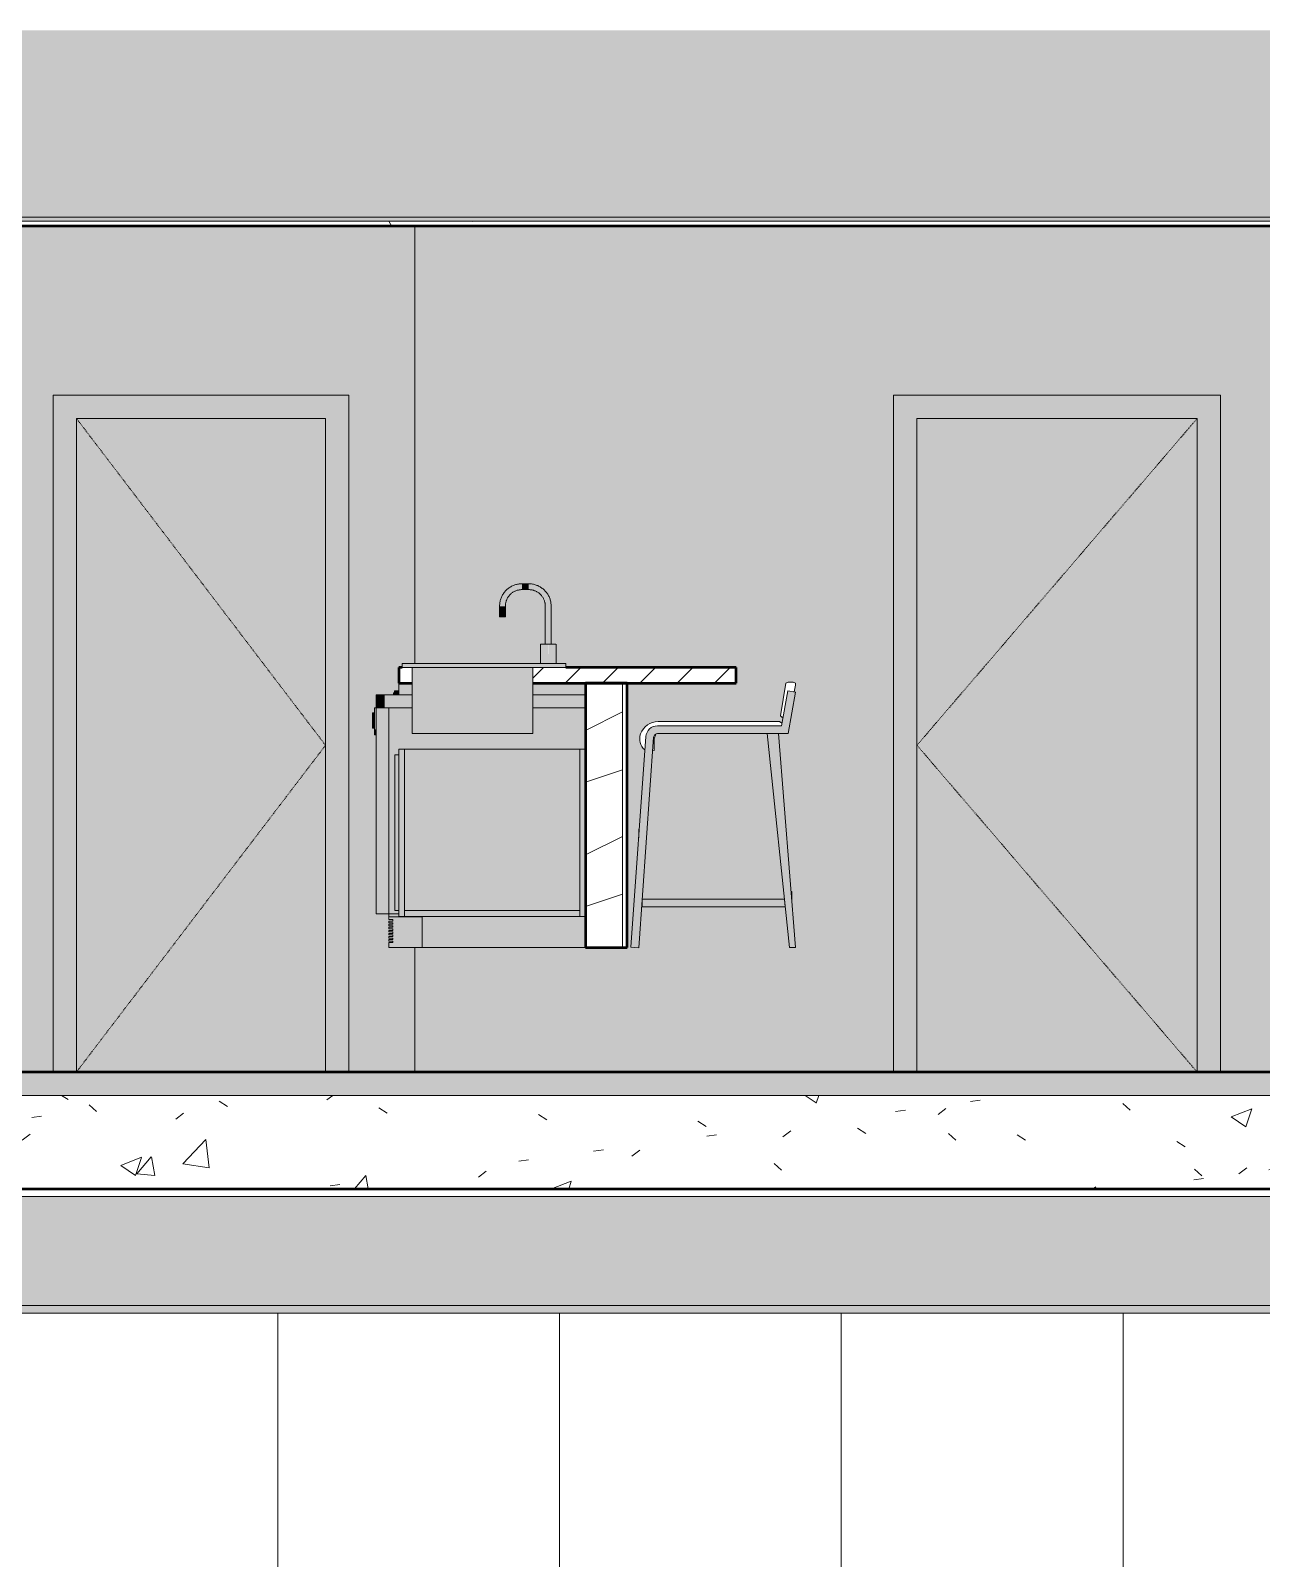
# Model space of a CAD drawing. Header units: inches. Extents: x 1701 to 6939, y -276 to 585.
# Drawn here: x 3534.3 to 3692.4, y -62.5 to 133.8 of the extents above; entities that cross this region are included whole.
import ezdxf

# ---------------------------------------------------------------- set-up
doc = ezdxf.new("R2010")
doc.units = ezdxf.units.IN
doc.header["$MEASUREMENT"] = 0
doc.linetypes.add('Dash 1_16_', pattern=[0.125, 0.0625, -0.0625])
doc.linetypes.add('Grid Line 1_2_', pattern=[0.875, 0.5, -0.125, 0.125, -0.125])
for name, color, linetype, lineweight in [('0-1', 7, 'Continuous', 5), ('0-2', 7, 'Continuous', 9), ('A-DOOR-1', 55, 'Continuous', 9), ('A-DOOR-2', 7, 'Dash 1_16_', 9), ('A-DOOR-FRAM-1', 55, 'Continuous', 9), ('A-DOOR-FRAM-2', 7, 'Continuous', 9), ('A-FLOR-1', 192, 'Continuous', 5), ('A-FLOR-2', 192, 'Continuous', 50), ('A-FLOR-3', 192, 'Continuous', 9), ('A-FLOR-LEVL-1', 51, 'Grid Line 1_2_', 9), ('A-FLOR-MCUT', 51, 'Continuous', 13), ('A-FLOR-PATT-1', 8, 'Continuous', 9), ('A-WALL-1', 10, 'Continuous', 5), ('A-WALL-2', 50, 'Continuous', 13), ('A-WALL-3', 7, 'Continuous', 9), ('A-WALL-4', 250, 'Continuous', 50), ('A-WALL-PATT-2', 253, 'Continuous', 9), ('A-WALL-PATT-3', 252, 'Continuous', 9), ('I-FURN-1', 9, 'Continuous', 9), ('I-FURN-2', 7, 'Continuous', 9), ('P-SANR-FIXT-1', 55, 'Continuous', 9), ('P-SANR-FIXT-2', 7, 'Continuous', 9), ('Q-CASE', 31, 'Continuous', 9), ('Q-CASE-1', 250, 'Continuous', 50), ('Q-CASE-2', 9, 'Continuous', 9), ('Q-CASE-4', 7, 'Continuous', 9), ('Q-SPCQ-1', 55, 'Continuous', 9), ('Q-SPCQ-2', 7, 'Continuous', 9)]:
    doc.layers.add(name, color=color, linetype=linetype, lineweight=lineweight)

# ---------------------------------------------------------------- blocks, each defined once
blk = doc.blocks.new('Single-Flush - 32_ x 84_-1372863-SECTION _ CENTER LOOKING WEST')
at = {"layer": 'A-DOOR-1'}
blk.add_hatch(color=256, dxfattribs=at).paths.add_polyline_path([(3569.23, 0), (3572.15, 0), (3572.15, 84), (3540.15, 84), (3540.15, 0)], flags=0)
at = {"layer": 'A-DOOR-FRAM-1'}
blk.add_hatch(color=256, dxfattribs=at).paths.add_polyline_path([(3537.15, 0), (3540.15, 0), (3540.15, 84), (3572.15, 84), (3572.15, 0), (3575.15, 0), (3575.15, 87), (3537.15, 87), (3537.15, 22.7)], flags=0)
at = {"layer": 'A-DOOR-2'}
for p in [(3540.15, 84), (3540.15, 0)]:
    blk.add_line(p, (3572.15, 42), dxfattribs=at)
at = {"layer": 'A-DOOR-FRAM-2'}
for p, q in [((3537.15, 87), (3537.15, 0)), ((3575.15, 87), (3537.15, 87)), ((3575.15, 0), (3575.15, 87)), ((3540.15, 0), (3540.15, 84)), ((3540.15, 84), (3572.15, 84)), ((3572.15, 84), (3572.15, 0))]:
    blk.add_line(p, q, dxfattribs=at)
blk = doc.blocks.new('Single-Flush - 36_ x 84_-V5-SECTION _ CENTER LOOKING WEST')
at = {"layer": 'A-DOOR-1'}
blk.add_hatch(color=256, dxfattribs=at).paths.add_polyline_path([(3673.8, 268), (3709.8, 268), (3709.8, 352), (3673.8, 352), (3673.8, 316)], flags=0)
at = {"layer": 'A-DOOR-FRAM-1'}
blk.add_hatch(color=256, dxfattribs=at).paths.add_polyline_path([(3670.8, 268), (3673.8, 268), (3673.8, 352), (3709.8, 352), (3709.8, 268), (3712.8, 268), (3712.8, 355), (3670.8, 355), (3670.8, 343.59)], flags=0)
at = {"layer": 'A-DOOR-2'}
for p in [(3709.8, 352), (3709.8, 268)]:
    blk.add_line(p, (3673.8, 310), dxfattribs=at)
at = {"layer": 'A-DOOR-FRAM-2'}
for p, q in [((3670.8, 355), (3670.8, 268)), ((3712.8, 355), (3670.8, 355)), ((3712.8, 268), (3712.8, 355)), ((3673.8, 268), (3673.8, 352)), ((3673.8, 352), (3709.8, 352)), ((3709.8, 352), (3709.8, 268))]:
    blk.add_line(p, q, dxfattribs=at)
blk = doc.blocks.new('OD_CW_Countertop - OD_CW_Countertop-V8-SECTION _ CENTER LOOKING WEST')
at = {"layer": 'Q-CASE'}
h = blk.add_hatch(dxfattribs=at)
h.set_pattern_fill('FP_3', color=256, style=0, pattern_type=2)
h.set_pattern_definition([(0, (3261.815, 68.768), (0, 4.798), []), (315, (3261.815, 68.768), (4.798427, 0), [6.786, -6.786]), (45, (3261.815, 68.768), (4.798427, 0), [6.786, -6.786])])
h.paths.add_polyline_path([(3624.92, 50), (3624.92, 52), (3598.76, 52), (3598.76, 50), (3610.3, 50)], flags=0)
h.paths.add_polyline_path([(3581.8, 50), (3583.26, 50), (3583.26, 52), (3581.55, 52), (3581.55, 50)], flags=0)
at = {"layer": 'Q-CASE-1'}
for p, q in [((3581.55, 52), (3581.55, 50)), ((3582.01, 52), (3581.55, 52)), ((3624.92, 52), (3603.01, 52)), ((3624.92, 50), (3624.92, 52)), ((3581.55, 50), (3583.26, 50)), ((3598.76, 50), (3624.92, 50))]:
    blk.add_line(p, q, dxfattribs=at)
blk = doc.blocks.new('Sink Kitchen-Single - 30_ x 21_-366345-SECTION _ CENTER LOOKING WEST')
at = {"layer": 'P-SANR-FIXT-1'}
for points in [[(3594.91, 59.87), (3595.26, 59.87), (3595.46, 60.75), (3595.96, 61.43), (3596.68, 61.86), (3597.38, 62.04), (3597.38, 62.75), (3596.28, 62.53), (3595.35, 61.91), (3594.73, 60.98), (3594.55, 59.87), (3594.83, 59.87)], [(3598.26, 62), (3598.26, 62.75), (3597.38, 62.71), (3597.38, 62), (3598.02, 62)], [(3600.67, 59.87), (3601.13, 59.87), (3600.91, 60.98), (3600.29, 61.91), (3599.36, 62.53), (3598.26, 62.71), (3598.26, 62), (3599.14, 61.8), (3599.82, 61.29), (3600.24, 60.58), (3600.42, 59.87), (3600.62, 59.87)], [(3594.51, 58.5), (3595.26, 58.5), (3595.22, 59.87), (3594.51, 59.87), (3594.51, 59.62)], [(3600.78, 55), (3601.13, 55), (3601.1, 59.87), (3600.38, 59.87), (3600.42, 55), (3600.76, 55)], [(3599.78, 52.5), (3600.76, 52.5), (3600.74, 55), (3599.78, 55)], [(3600.99, 52.5), (3601.73, 52.5), (3601.73, 55), (3600.76, 55), (3600.77, 52.5), (3600.97, 52.5)], [(3582.01, 52), (3603.01, 52), (3603.01, 52.5), (3582.01, 52.5)], [(3585.51, 43.5), (3585.51, 52), (3583.26, 52), (3583.26, 43.5), (3585.04, 43.5)], [(3585.51, 43.5), (3596.51, 43.5), (3596.51, 52), (3585.51, 52), (3585.51, 45.62)], [(3597.78, 43.5), (3598.76, 43.5), (3598.76, 52), (3596.51, 52), (3596.51, 43.5), (3597.77, 43.5)]]:
    blk.add_hatch(color=256, dxfattribs=at).paths.add_polyline_path(points, flags=0)
at = {"layer": 'P-SANR-FIXT-2'}
for p, q in [((3598.26, 62.75), (3597.38, 62.75)), ((3597.38, 62), (3598.26, 62)), ((3594.51, 59.87), (3594.51, 58.5)), ((3595.26, 58.5), (3595.26, 59.87)), ((3600.38, 59.87), (3600.38, 55)), ((3601.13, 55), (3601.13, 59.87)), ((3595.26, 58.5), (3594.51, 58.5)), ((3599.76, 55), (3599.76, 52.5)), ((3599.76, 55), (3599.76, 52.5)), ((3599.78, 55), (3599.78, 55)), ((3599.78, 55), (3600.76, 55)), ((3600.76, 55), (3601.73, 55)), ((3601.73, 55), (3601.73, 55)), ((3601.76, 52.5), (3601.76, 55)), ((3601.76, 52.5), (3601.76, 55)), ((3582.01, 52.5), (3603.01, 52.5)), ((3582.01, 52), (3582.01, 52.5)), ((3603.01, 52), (3582.01, 52)), ((3583.26, 52), (3583.26, 43.5)), ((3598.76, 43.5), (3598.76, 52)), ((3603.01, 52.5), (3603.01, 52)), ((3583.26, 43.5), (3585.51, 43.5)), ((3585.51, 43.5), (3596.51, 43.5)), ((3596.51, 43.5), (3598.76, 43.5))]:
    blk.add_line(p, q, dxfattribs=at)
at = {"layer": 'P-SANR-FIXT-2', "flags": 128}
for points in [[(3597.38, 62.75), (3597.27, 62.75), (3597.15, 62.74), (3597.04, 62.73), (3596.92, 62.71), (3596.81, 62.69), (3596.7, 62.67), (3596.59, 62.64), (3596.48, 62.6), (3596.37, 62.57), (3596.26, 62.52), (3596.16, 62.48), (3596.06, 62.43), (3595.95, 62.37), (3595.86, 62.31), (3595.76, 62.25), (3595.67, 62.18), (3595.58, 62.11), (3595.49, 62.04), (3595.4, 61.96), (3595.32, 61.88), (3595.24, 61.79), (3595.17, 61.71), (3595.1, 61.62), (3595.03, 61.52), (3594.96, 61.43), (3594.9, 61.33), (3594.85, 61.23), (3594.8, 61.13), (3594.75, 61.02), (3594.7, 60.92), (3594.66, 60.81), (3594.63, 60.7), (3594.6, 60.59), (3594.57, 60.48), (3594.55, 60.36), (3594.53, 60.25), (3594.52, 60.14), (3594.51, 60.02), (3594.51, 59.91), (3594.51, 59.87)], [(3595.26, 59.87), (3595.26, 59.96), (3595.26, 60.04), (3595.27, 60.13), (3595.29, 60.21), (3595.3, 60.3), (3595.32, 60.38), (3595.34, 60.46), (3595.37, 60.54), (3595.39, 60.62), (3595.43, 60.7), (3595.46, 60.78), (3595.5, 60.86), (3595.54, 60.93), (3595.58, 61), (3595.63, 61.07), (3595.68, 61.14), (3595.73, 61.21), (3595.79, 61.28), (3595.84, 61.34), (3595.9, 61.4), (3595.96, 61.46), (3596.03, 61.51), (3596.1, 61.57), (3596.16, 61.62), (3596.23, 61.66), (3596.31, 61.71), (3596.38, 61.75), (3596.46, 61.79), (3596.53, 61.82), (3596.61, 61.86), (3596.69, 61.88), (3596.77, 61.91), (3596.86, 61.93), (3596.94, 61.95), (3597.02, 61.97), (3597.11, 61.98), (3597.19, 61.99), (3597.28, 62), (3597.36, 62), (3597.38, 62)], [(3601.13, 59.87), (3601.13, 59.99), (3601.12, 60.1), (3601.11, 60.22), (3601.1, 60.33), (3601.08, 60.45), (3601.05, 60.56), (3601.02, 60.67), (3600.99, 60.78), (3600.95, 60.89), (3600.91, 60.99), (3600.86, 61.1), (3600.81, 61.2), (3600.75, 61.3), (3600.69, 61.4), (3600.63, 61.5), (3600.56, 61.59), (3600.49, 61.68), (3600.42, 61.77), (3600.34, 61.86), (3600.26, 61.94), (3600.18, 62.02), (3600.09, 62.09), (3600, 62.16), (3599.91, 62.23), (3599.81, 62.29), (3599.71, 62.35), (3599.61, 62.41), (3599.51, 62.46), (3599.41, 62.51), (3599.3, 62.55), (3599.19, 62.59), (3599.08, 62.63), (3598.97, 62.66), (3598.86, 62.69), (3598.75, 62.71), (3598.63, 62.73), (3598.52, 62.74), (3598.4, 62.75), (3598.29, 62.75), (3598.26, 62.75)], [(3598.26, 62), (3598.34, 62), (3598.43, 61.99), (3598.51, 61.98), (3598.6, 61.97), (3598.68, 61.96), (3598.76, 61.94), (3598.85, 61.92), (3598.93, 61.89), (3599.01, 61.86), (3599.09, 61.83), (3599.16, 61.8), (3599.24, 61.76), (3599.31, 61.72), (3599.39, 61.68), (3599.46, 61.63), (3599.53, 61.58), (3599.59, 61.53), (3599.66, 61.47), (3599.72, 61.42), (3599.78, 61.36), (3599.84, 61.29), (3599.9, 61.23), (3599.95, 61.16), (3600, 61.09), (3600.05, 61.02), (3600.09, 60.95), (3600.13, 60.88), (3600.17, 60.8), (3600.21, 60.72), (3600.24, 60.65), (3600.27, 60.57), (3600.29, 60.48), (3600.32, 60.4), (3600.34, 60.32), (3600.35, 60.24), (3600.36, 60.15), (3600.37, 60.07), (3600.38, 59.98), (3600.38, 59.9), (3600.38, 59.87)]]:
    blk.add_lwpolyline(points, dxfattribs=at)
blk = doc.blocks.new('Dishwasher_15404 - 34_ counter-V9-SECTION _ CENTER LOOKING WEST')
at = {"layer": 'Q-SPCQ-1'}
for points in [[(3578.82, 46.79), (3579.75, 46.79), (3579.75, 48.5), (3578.67, 48.5), (3578.71, 46.79), (3578.77, 46.79)], [(3578.42, 45.35), (3578.42, 45.94), (3578.17, 45.94), (3578.17, 45.35)], [(3578.42, 44.06), (3578.67, 44.06), (3578.67, 46.79), (3578.42, 46.79), (3578.42, 45.62)], [(3578.68, 20.33), (3578.87, 20.33), (3578.87, 46.79), (3578.67, 46.79), (3578.67, 20.33)], [(3578.87, 20.33), (3580.3, 20.33), (3580.3, 46.79), (3578.87, 46.79), (3578.87, 22.7)], [(3580.31, 20.33), (3580.5, 20.33), (3580.5, 46.79), (3580.3, 46.79), (3580.3, 20.33)], [(3580.85, 20.33), (3581.55, 20.33), (3581.55, 20.75), (3581.05, 20.75), (3581.05, 40.75), (3581.55, 40.75), (3581.55, 41.5), (3605.55, 41.5), (3605.55, 46.79), (3598.76, 46.79), (3598.76, 43.5), (3583.26, 43.5), (3583.26, 46.79), (3580.5, 46.79), (3580.5, 20.33)], [(3578.42, 43.35), (3578.67, 43.39), (3578.67, 44.06), (3578.42, 44.06), (3578.42, 43.38)], [(3581.8, 19.94), (3584.55, 19.94), (3584.51, 20), (3581.55, 20), (3581.55, 20.33), (3580.3, 20.33), (3580.3, 19.94), (3581.55, 19.94)], [(3581.87, 16), (3584.55, 16), (3584.52, 19.94), (3581.87, 19.94), (3581.87, 16.97)]]:
    blk.add_hatch(color=256, dxfattribs=at).paths.add_polyline_path(points, flags=0)
h = blk.add_hatch(color=256, dxfattribs=at)
h.paths.add_polyline_path([(3579.75, 46.79), (3583.26, 46.79), (3583.26, 48.5), (3579.75, 48.5)], flags=0)
h.paths.add_polyline_path([(3603.3, 46.79), (3605.55, 46.79), (3605.55, 48.5), (3598.76, 48.5), (3598.76, 46.79), (3602.75, 46.79)], flags=0)
h = blk.add_hatch(color=256, dxfattribs=at)
h.paths.add_polyline_path([(3578.42, 44.21), (3578.42, 45.35), (3578.17, 45.35), (3578.17, 44.21)], flags=0)
h.paths.add_polyline_path([(3578.35, 45.94), (3578.42, 45.94), (3578.42, 46.18), (3578.17, 46.15), (3578.17, 45.94)], flags=0)
h = blk.add_hatch(color=256, dxfattribs=at)
h.paths.add_polyline_path([(3581.47, 16), (3581.87, 16), (3581.87, 19.94), (3580.43, 19.91), (3580.43, 19.59), (3580.8, 19.59), (3580.8, 19.39), (3580.33, 19.39), (3580.33, 19.2), (3580.8, 19.2), (3580.8, 19), (3580.33, 19), (3580.33, 18.8), (3580.8, 18.8), (3580.8, 18.61), (3580.33, 18.61), (3580.33, 18.41), (3580.8, 18.41), (3580.78, 18.21), (3580.33, 18.21), (3580.33, 18.02), (3580.8, 18.02), (3580.77, 17.82), (3580.33, 17.82), (3580.33, 17.62), (3580.8, 17.62), (3580.8, 17.43), (3580.33, 17.43), (3580.33, 17.23), (3580.8, 17.23), (3580.8, 17.03), (3580.33, 17.03), (3580.33, 16.84), (3580.8, 16.84), (3580.8, 16.64), (3580.3, 16.64), (3580.34, 16), (3581.44, 16)], flags=0)
h.paths.add_polyline_path([(3580.33, 19.59), (3580.4, 19.59), (3580.35, 19.94)], flags=0)
at = {"layer": 'Q-SPCQ-2'}
for p, q in [((3578.67, 48.5), (3578.67, 46.79)), ((3578.67, 48.5), (3579.75, 48.5)), ((3579.75, 48.5), (3583.26, 48.5)), ((3598.76, 48.5), (3605.55, 48.5)), ((3578.42, 46.18), (3578.17, 46.18)), ((3578.17, 45.94), (3578.17, 46.18)), ((3578.17, 45.35), (3578.17, 45.94)), ((3578.17, 45.94), (3578.42, 45.94)), ((3578.17, 44.21), (3578.17, 45.35)), ((3578.42, 45.35), (3578.17, 45.35)), ((3578.42, 44.06), (3578.42, 46.79)), ((3578.67, 46.79), (3578.42, 46.79)), ((3578.67, 46.79), (3578.67, 20.33)), ((3578.67, 46.79), (3578.87, 46.79)), ((3578.87, 46.79), (3580.3, 46.79)), ((3583.26, 46.79), (3579.75, 46.79)), ((3580.3, 46.79), (3580.3, 20.33)), ((3580.3, 46.79), (3580.3, 20.33)), ((3580.5, 46.79), (3583.26, 46.79)), ((3598.76, 46.79), (3605.55, 46.79)), ((3605.55, 46.79), (3598.76, 46.79)), ((3578.17, 44.21), (3578.42, 44.21)), ((3578.42, 43.35), (3578.42, 44.06)), ((3578.42, 43.35), (3578.68, 43.35)), ((3578.87, 20.33), (3578.67, 20.33)), ((3580.3, 20.33), (3578.87, 20.33)), ((3580.3, 20.33), (3581.55, 20.33)), ((3580.3, 19.94), (3580.3, 20.33)), ((3584.55, 19.94), (3580.3, 19.94)), ((3580.3, 19.94), (3580.3, 19.59)), ((3581.55, 20.33), (3580.5, 20.33)), ((3581.87, 19.94), (3584.55, 19.94)), ((3580.33, 19.59), (3580.3, 19.59)), ((3580.3, 19.59), (3580.8, 19.59)), ((3580.3, 19.39), (3580.3, 19.2)), ((3580.3, 19.39), (3580.33, 19.39)), ((3580.8, 19.39), (3580.3, 19.39)), ((3580.33, 19.2), (3580.3, 19.2)), ((3580.3, 19.2), (3580.8, 19.2)), ((3580.3, 19), (3580.3, 18.8)), ((3580.3, 19), (3580.33, 19)), ((3580.8, 19), (3580.3, 19)), ((3580.33, 18.8), (3580.3, 18.8)), ((3580.3, 18.8), (3580.8, 18.8)), ((3580.3, 18.61), (3580.3, 18.41)), ((3580.3, 18.61), (3580.33, 18.61)), ((3580.8, 18.61), (3580.3, 18.61)), ((3580.33, 18.41), (3580.3, 18.41)), ((3580.3, 18.41), (3580.8, 18.41)), ((3580.3, 18.21), (3580.3, 18.02)), ((3580.3, 18.21), (3580.33, 18.21)), ((3580.8, 18.21), (3580.3, 18.21)), ((3580.33, 18.02), (3580.3, 18.02)), ((3580.3, 18.02), (3580.8, 18.02)), ((3580.3, 17.82), (3580.3, 17.62)), ((3580.3, 17.82), (3580.33, 17.82)), ((3580.8, 17.82), (3580.3, 17.82)), ((3580.8, 19.59), (3580.8, 19.39)), ((3580.8, 19.2), (3580.8, 19)), ((3580.8, 18.8), (3580.8, 18.61)), ((3580.8, 18.41), (3580.8, 18.21)), ((3580.8, 18.02), (3580.8, 17.82)), ((3580.33, 17.62), (3580.3, 17.62)), ((3580.3, 17.62), (3580.8, 17.62)), ((3580.3, 17.43), (3580.3, 17.23)), ((3580.3, 17.43), (3580.33, 17.43)), ((3580.8, 17.43), (3580.3, 17.43)), ((3580.33, 17.23), (3580.3, 17.23)), ((3580.3, 17.23), (3580.8, 17.23)), ((3580.3, 17.03), (3580.3, 16.84)), ((3580.3, 17.03), (3580.33, 17.03)), ((3580.8, 17.03), (3580.3, 17.03)), ((3580.33, 16.84), (3580.3, 16.84)), ((3580.3, 16.84), (3580.8, 16.84)), ((3580.3, 16.64), (3580.3, 16)), ((3580.8, 16.64), (3580.3, 16.64)), ((3581.87, 16), (3580.3, 16)), ((3580.8, 17.62), (3580.8, 17.43)), ((3580.8, 17.23), (3580.8, 17.03)), ((3580.8, 16.84), (3580.8, 16.64)), ((3584.55, 16), (3581.87, 16))]:
    blk.add_line(p, q, dxfattribs=at)
blk = doc.blocks.new('Bar_Stool_6722_1_ - Bar_Stool_6722_1_-1229311-SECTION _ CENTER LOOKING WEST')
at = {"layer": 'I-FURN-1'}
for points in [[(3612.38, 135.96), (3614.33, 163.11), (3614.45, 163.37), (3614.8, 163.5), (3631.57, 163.5), (3632.51, 168.84), (3631.53, 169.01), (3630.73, 164.5), (3614.69, 164.47), (3614.08, 164.32), (3613.53, 163.81), (3613.3, 163.11), (3611.38, 136.04), (3611.88, 136)], [(3632.51, 136), (3630.34, 163.5), (3628.87, 163.5), (3631.76, 136)], [(3612.38, 150.11), (3612.46, 151.22), (3612.38, 151.22)], [(3631.21, 141.22), (3631.11, 142.22), (3612.82, 142.22), (3612.82, 141.22), (3628.87, 141.22)], [(3632.05, 142.22), (3632.05, 143.22), (3631.94, 143.22), (3632.02, 142.22)]]:
    blk.add_hatch(color=256, dxfattribs=at).paths.add_polyline_path(points, flags=0)
at = {"layer": 'I-FURN-2'}
for p, q in [((3631.27, 169.98), (3630.61, 165.79)), ((3630.73, 164.5), (3631.53, 169.01)), ((3631.53, 169.01), (3632.51, 168.84)), ((3632.36, 168.86), (3632.51, 169.73)), ((3632.51, 169.73), (3632.51, 169.98)), ((3631.57, 163.5), (3632.51, 168.84)), ((3630.48, 165.04), (3614.88, 165.04)), ((3630.78, 164.86), (3630.48, 165.04)), ((3630.61, 165.79), (3630.78, 165.62)), ((3630.78, 165.62), (3630.93, 165.59)), ((3613.3, 163.11), (3611.38, 136.04)), ((3612.38, 135.96), (3614.3, 163.04)), ((3614.38, 162.82), (3614.58, 163.41)), ((3630.73, 164.5), (3614.8, 164.5)), ((3614.8, 163.5), (3631.57, 163.5)), ((3630.34, 163.5), (3628.87, 163.5)), ((3628.87, 163.5), (3631.76, 136)), ((3632.51, 136), (3630.34, 163.5)), ((3630.77, 164.71), (3630.78, 164.86)), ((3614.17, 161.29), (3614.38, 161.32)), ((3614.38, 161.32), (3614.38, 162.82)), ((3612.38, 150.11), (3612.38, 151.22)), ((3612.38, 151.22), (3612.46, 151.22)), ((3612.82, 142.22), (3612.82, 141.22)), ((3631.11, 142.22), (3612.82, 142.22)), ((3631.21, 141.22), (3631.11, 142.22)), ((3631.94, 143.22), (3632.05, 143.22)), ((3632.05, 143.22), (3632.05, 142.22)), ((3612.82, 141.22), (3631.21, 141.22)), ((3611.38, 136.04), (3612.38, 135.96)), ((3631.76, 136), (3632.51, 136))]:
    blk.add_line(p, q, dxfattribs=at)
for centre, radius, start, end in [((3631.89, 168.61), 1.51, 65.6531, 114.3469), ((3614.88, 162.64), 2.4, 90, 160), ((3614.38, 162.82), 1.87, 160, 229.6759), ((3614.8, 163), 1.5, 90, 175.9457), ((3614.8, 163), 0.5, 90, 175.9457)]:
    blk.add_arc(centre, radius, start, end, dxfattribs=at)
blk = doc.blocks.new('Vanity Cabinet-Double Door - 33_-V11-SECTION _ CENTER LOOKING WEST')
at = {"layer": 'Q-CASE-2'}
h = blk.add_hatch(color=256, dxfattribs=at)
h.paths.add_polyline_path([(3581.55, 20), (3582.3, 20), (3582.3, 41.5), (3581.55, 41.5), (3581.55, 20.33)], flags=0)
h.paths.add_polyline_path([(3604.8, 20), (3605.55, 20), (3605.55, 41.5), (3604.8, 41.5), (3604.8, 20.33)], flags=0)
for points in [[(3582.3, 20.75), (3604.8, 20.75), (3604.8, 41.5), (3582.3, 41.5), (3582.3, 22.7)], [(3581.05, 20.75), (3581.55, 20.75), (3581.55, 40.75), (3581.05, 40.75), (3581.05, 22.7)], [(3582.3, 20), (3604.8, 20), (3604.8, 20.75), (3582.3, 20.75), (3582.3, 20.33)], [(3584.55, 16), (3605.55, 16), (3605.55, 20), (3584.55, 20), (3584.55, 16.97)]]:
    blk.add_hatch(color=256, dxfattribs=at).paths.add_polyline_path(points, flags=0)
at = {"layer": 'Q-CASE-4'}
for p, q in [((3582.3, 41.5), (3581.55, 41.5)), ((3581.55, 41.5), (3581.55, 20)), ((3582.3, 20), (3582.3, 41.5)), ((3604.8, 41.5), (3582.3, 41.5)), ((3604.8, 41.5), (3604.8, 20)), ((3605.55, 41.5), (3604.8, 41.5)), ((3605.55, 20), (3605.55, 41.5)), ((3581.05, 40.75), (3581.05, 20.75)), ((3581.55, 40.75), (3581.05, 40.75)), ((3581.55, 20.75), (3581.55, 40.75)), ((3581.05, 20.75), (3581.55, 20.75)), ((3581.55, 20), (3582.3, 20)), ((3604.8, 20.75), (3582.3, 20.75)), ((3582.3, 20.75), (3582.3, 20)), ((3582.3, 20), (3604.8, 20)), ((3605.55, 20), (3584.55, 20)), ((3584.55, 20), (3584.55, 16)), ((3604.8, 20), (3604.8, 20.75)), ((3604.8, 20), (3605.55, 20)), ((3605.55, 16), (3605.55, 20)), ((3584.55, 16), (3605.55, 16))]:
    blk.add_line(p, q, dxfattribs=at)
blk = doc.blocks.new('Drawer_Base_Cabinet_3_drawer_12205 - 12_-2354592-SECTION _ CENTER LOOKING WEST')
at = {"layer": 'Q-CASE'}
h = blk.add_hatch(color=256, dxfattribs=at)
h.paths.add_polyline_path([(3583.26, 48.5), (3583.26, 50), (3581.55, 50), (3581.55, 48.5), (3581.8, 48.5)], flags=0)
h.paths.add_polyline_path([(3602.75, 48.5), (3605.55, 48.5), (3605.55, 50), (3598.76, 50), (3598.76, 48.5)], flags=0)
for points in [[(3580.96, 48.5), (3580.96, 48.78), (3580.88, 48.62), (3580.91, 48.5)], [(3580.99, 48.5), (3581.01, 48.5), (3580.99, 48.89), (3580.96, 48.71), (3580.96, 48.5)], [(3581.55, 48.5), (3581.55, 49), (3581.01, 49), (3581.01, 48.5)]]:
    blk.add_hatch(color=256, dxfattribs=at).paths.add_polyline_path(points, flags=0)
for p, q in [((3581.55, 48.5), (3581.55, 50)), ((3580.88, 48.55), (3580.88, 48.5)), ((3580.96, 48.5), (3580.96, 48.78)), ((3581.01, 49), (3581.55, 49)), ((3581.01, 49), (3581.01, 48.5))]:
    blk.add_line(p, q, dxfattribs=at)
for points in [[(3580.88, 48.53), (3580.88, 48.56), (3580.88, 48.62), (3580.91, 48.71), (3580.94, 48.76), (3580.96, 48.78)], [(3580.88, 48.62), (3580.88, 48.6), (3580.88, 48.57), (3580.88, 48.55)], [(3580.96, 48.78), (3580.97, 48.82), (3581, 48.89), (3581.01, 48.96), (3581.01, 49)]]:
    blk.add_open_spline(points, degree=3, dxfattribs=at)
blk = doc.blocks.new('CTR - 1st Phase - Unit Layouts_rvt-1-SECTION _ CENTER LOOKING WEST')
at = {"layer": 'A-WALL-1'}
h = blk.add_hatch(color=256, dxfattribs=at)
h.paths.add_polyline_path([(3588.37, 0), (3588.37, 16), (3583.62, 16), (3583.62, 0), (3585.99, 0)], flags=0)
h.paths.add_polyline_path([(3583.62, 52.5), (3588.37, 52.5), (3588.37, 108.75), (3583.62, 108.75), (3583.62, 57.08)], flags=0)
h = blk.add_hatch(color=256, dxfattribs=at)
h.paths.add_polyline_path([(3641.12, 0), (3641.12, 108.75), (3588.37, 108.75), (3588.37, 52.5), (3599.78, 52.5), (3599.78, 55), (3600.38, 55), (3600.37, 59.95), (3600.16, 60.78), (3599.76, 61.38), (3598.97, 61.86), (3598.26, 62), (3597.31, 61.99), (3596.48, 61.78), (3595.88, 61.38), (3595.4, 60.58), (3595.26, 59.87), (3595.22, 58.5), (3594.51, 58.5), (3594.55, 60.06), (3594.73, 60.98), (3595.35, 61.91), (3596.31, 62.54), (3597.38, 62.75), (3598.44, 62.71), (3599.36, 62.53), (3600.29, 61.91), (3600.91, 60.98), (3601.13, 59.87), (3601.13, 55), (3601.73, 55), (3601.73, 52.5), (3603.01, 52.5), (3603.01, 52), (3624.92, 52), (3624.92, 50), (3610.92, 50), (3610.92, 16), (3588.37, 16), (3588.37, 0), (3636.27, 0)], flags=0)
h.paths.add_polyline_path([(3612.82, 22.22), (3631.11, 22.22), (3628.87, 43.5), (3614.69, 43.46), (3614.56, 43.37), (3614.38, 42.82), (3614.38, 41.32), (3614.17, 41.29), (3612.85, 22.7)], flags=0)
h.paths.add_polyline_path([(3612.38, 15.96), (3611.38, 16.04), (3612.38, 30.11), (3612.38, 31.22), (3612.46, 31.22), (3613.18, 41.4), (3613.1, 41.46), (3612.82, 41.79), (3612.63, 42.18), (3612.53, 42.6), (3612.56, 43.16), (3612.63, 43.46), (3612.89, 43.98), (3613.28, 44.42), (3613.75, 44.76), (3614.38, 44.97), (3614.88, 45.04), (3630.48, 45.04), (3630.78, 44.86), (3630.78, 44.78), (3630.93, 45.59), (3630.73, 45.66), (3630.61, 45.79), (3631.27, 49.98), (3631.58, 50.08), (3631.89, 50.12), (3632.21, 50.08), (3632.51, 49.98), (3632.51, 49.73), (3632.36, 48.86), (3632.51, 48.84), (3631.57, 43.5), (3630.34, 43.5), (3631.94, 23.22), (3632.05, 23.22), (3632.05, 21.81), (3632.51, 16), (3631.76, 16), (3631.21, 21.22), (3612.82, 21.22), (3612.82, 22.22), (3612.38, 16)], flags=0)
blk.add_hatch(color=256, dxfattribs=at).paths.add_polyline_path([(3641.12, 0), (3645.12, 0), (3645.12, 87), (3687.12, 87), (3687.12, 0), (3714.13, 0), (3714.13, 37.5), (3798.13, 37.5), (3798.13, 0), (3823.2, 0), (3823.2, 108.75), (3641.12, 108.75), (3641.12, 22.7)], flags=0)
at = {"layer": 'A-WALL-2'}
h = blk.add_hatch(color=256, dxfattribs=at)
h.paths.add_polyline_path([(3529.67, 0), (3537.15, 0), (3537.15, 87), (3575.15, 87), (3575.15, 0), (3583.62, 0), (3583.62, 16), (3580.3, 16), (3580.34, 16.64), (3580.8, 16.64), (3580.76, 16.84), (3580.33, 16.84), (3580.33, 17.03), (3580.8, 17.03), (3580.8, 17.23), (3580.33, 17.23), (3580.33, 17.43), (3580.8, 17.43), (3580.8, 17.62), (3580.33, 17.62), (3580.33, 17.82), (3580.8, 17.82), (3580.77, 18.02), (3580.33, 18.02), (3580.33, 18.21), (3580.8, 18.21), (3580.8, 18.41), (3580.33, 18.41), (3580.33, 18.61), (3580.8, 18.61), (3580.8, 18.8), (3580.33, 18.8), (3580.33, 19), (3580.8, 19), (3580.8, 19.2), (3580.33, 19.2), (3580.37, 19.39), (3580.8, 19.39), (3580.76, 19.59), (3580.33, 19.59), (3580.33, 19.94), (3580.3, 19.94), (3580.3, 20.33), (3578.67, 20.33), (3578.67, 43.35), (3578.42, 43.38), (3578.42, 44.21), (3578.17, 44.25), (3578.17, 46.18), (3578.42, 46.18), (3578.42, 46.79), (3578.67, 46.79), (3578.71, 48.5), (3580.88, 48.53), (3580.91, 48.71), (3580.99, 48.89), (3581.01, 49), (3581.55, 49), (3581.55, 52), (3582.01, 52), (3582.01, 52.5), (3583.62, 52.5), (3583.62, 108.75), (3528.67, 108.75), (3528.67, 87), (3529.67, 87), (3529.67, 7.32)], flags=0)
h.paths.add_polyline_path([(3502.42, 106), (3504.66, 106), (3504.66, 108.75), (3502.42, 108.75), (3502.42, 106.5)], flags=0)
h.paths.add_polyline_path([(3501.92, 106.5), (3501.92, 108.75), (3500.92, 108.75), (3500.92, 106.5)], flags=0)
at = {"layer": 'A-WALL-PATT-2'}
h = blk.add_hatch(dxfattribs=at)
h.set_pattern_fill('FP_5', color=256, style=0, pattern_type=2)
h.set_pattern_definition([(216.87, (3268.212, 84.761), (47.980943, 31.987086), [7.997, -71.971]), (206.565, (3277.808, 79.963), (-15.99371, -15.99413), [17.881, -17.881]), (198.435, (3277.808, 71.967), (-31.98674, -15.99388), [10.115, -40.461])])
h.paths.add_polyline_path([(3610.3, 16), (3610.3, 50), (3605.55, 50), (3605.55, 16)], flags=0)
at = {"layer": 'A-WALL-2'}
blk.add_line((3610.3, 16), (3610.3, 50), dxfattribs=at)
at = {"layer": 'A-WALL-3'}
for p, q in [((3583.62, 52.5), (3583.62, 108.75)), ((3583.62, 0), (3583.62, 16))]:
    blk.add_line(p, q, dxfattribs=at)
at = {"layer": 'A-WALL-4'}
for p, q in [((3605.55, 50), (3605.55, 16)), ((3610.92, 50), (3605.55, 50)), ((3610.92, 16), (3610.92, 50)), ((3605.55, 16), (3610.92, 16))]:
    blk.add_line(p, q, dxfattribs=at)
at = {"layer": '0-2'}
for name, p in [('Single-Flush - 32_ x 84_-1372863-SECTION _ CENTER LOOKING WEST', (0, 0)), ('Single-Flush - 36_ x 84_-V5-SECTION _ CENTER LOOKING WEST', (-25.67, -268)), ('Sink Kitchen-Single - 30_ x 21_-366345-SECTION _ CENTER LOOKING WEST', (0, 0)), ('OD_CW_Countertop - OD_CW_Countertop-V8-SECTION _ CENTER LOOKING WEST', (0, 0)), ('Drawer_Base_Cabinet_3_drawer_12205 - 12_-2354592-SECTION _ CENTER LOOKING WEST', (0, 0)), ('Bar_Stool_6722_1_ - Bar_Stool_6722_1_-1229311-SECTION _ CENTER LOOKING WEST', (0, -120)), ('Dishwasher_15404 - 34_ counter-V9-SECTION _ CENTER LOOKING WEST', (0, 0)), ('Vanity Cabinet-Double Door - 33_-V11-SECTION _ CENTER LOOKING WEST', (0, 0))]:
    blk.add_blockref(name, p, dxfattribs=at)
blk = doc.blocks.new('CTR - 1st Phase - Common Walls_rvt-1-SECTION _ CENTER LOOKING WEST')
at = {"layer": 'A-WALL-PATT-3'}
h = blk.add_hatch(dxfattribs=at)
h.set_pattern_fill('FP_16', color=256, style=0, pattern_type=2)
h.set_pattern_definition([(90, (3819.324, -152), (-36.188, 2e-15), [])])
h.paths.add_polyline_path([(3801.83, -152), (3819.32, -152), (3819.32, -31), (3493.32, -31), (3493.32, -59.21), (3492.54, -60), (3489.32, -60), (3489.32, -151.75), (3515.02, -151.75), (3515.02, -65), (3557.02, -65), (3557.02, -151.75), (3617.52, -151.75), (3617.52, -65), (3659.52, -65), (3659.52, -151.75), (3738.52, -151.75), (3738.52, -65), (3780.52, -65.04), (3780.52, -151.75), (3801.83, -151.75)], flags=0)
h.paths.add_polyline_path([(2861.02, -151.75), (2861.02, -65), (2903.02, -65), (2903.02, -151.75), (2970.02, -151.75), (2970.02, -65), (3012.02, -65), (3012.02, -151.75), (3079.02, -151.75), (3079.02, -65), (3121.02, -65), (3121.02, -151.75), (3146.32, -151.75), (3146.32, -60), (3143.11, -60), (3142.32, -59.21), (3142.32, -32), (3146.32, -32), (3146.32, -31), (2835.32, -31), (2835.32, -32), (2839.32, -32), (2839.32, -59.21), (2838.54, -60), (2835.32, -60), (2835.32, -151.75), (2836.82, -151.75)], flags=0)
h.paths.add_polyline_path([(3471.82, -151.75), (3473.32, -151.75), (3473.32, -60), (3470.11, -60), (3469.32, -59.21), (3469.32, -31), (3162.32, -31), (3162.32, -32), (3166.32, -32), (3166.32, -59.21), (3165.54, -60), (3162.32, -60), (3162.32, -151.75), (3188.02, -151.75), (3188.02, -65), (3230.02, -65), (3230.02, -151.75), (3297.02, -151.75), (3297.02, -65), (3339.02, -65), (3339.02, -151.75), (3406.02, -151.75), (3406.02, -65), (3448.02, -65), (3448.02, -151.75), (3468.68, -151.75)], flags=0)
at = {"layer": 'A-FLOR-LEVL-1'}
for p, q in [((1830.2, 0), (4168.71, 0)), ((1830.2, -30), (4168.71, -30))]:
    blk.add_line(p, q, dxfattribs=at)
blk = doc.blocks.new('CTR - 1st Phase -Stairs _ Elevators_rvt-1-SECTION _ CENTER LOOKING WEST')
at = {"layer": 'A-FLOR-LEVL-1'}
for p, q in [((1830.2, 0), (4168.71, 0)), ((1830.2, -30), (4168.71, -30))]:
    blk.add_line(p, q, dxfattribs=at)

msp = doc.modelspace()

# ---------------------------------------------------------------- hatches: boundary and pattern name
at = {"layer": 'A-FLOR-1'}
msp.add_hatch(color=256, dxfattribs=at).paths.add_polyline_path([(3821.12, 109.37), (3823.2, 109.37), (3823.2, 109.87), (3486.67, 109.87), (3486.67, 109.37), (3820.61, 109.37)], flags=0)
h = msp.add_hatch(color=256, dxfattribs=at)
h.paths.add_polyline_path([(3769.53, -31), (3819.32, -31), (3819.32, -28), (3825.32, -28), (3825.32, -16), (3493.32, -16), (3493.32, -31), (3669.78, -31)], flags=0)
h.paths.add_polyline_path([(3411.8, -31), (3469.32, -31), (3469.32, -16), (3411.8, -16), (3411.8, -26.75)], flags=0)
at = {"layer": 'A-FLOR-PATT-1'}
h = msp.add_hatch(dxfattribs=at)
h.set_pattern_fill('FP_4', color=256, style=0, pattern_type=2)
h.set_pattern_definition([(161.57, (3262.295, 69.248), (-3.8399538, -1.54e-05), [0, -27.322, 3.034, 0]), (18.43, (3261.335, 69.248), (-3.8399538, 1.54e-05), [0, -27.322, 3.034, 0]), (108.43, (3262.295, 69.248), (1.919622, -9.6005246), [9.106, -21.25]), (71.57, (3261.335, 69.248), (1.919622, 9.6005246), [9.106, -21.25])])
h.paths.add_polyline_path([(3481.17, 109.87), (3857.97, 109.87), (3857.97, 133.87), (3481.17, 133.87), (3481.17, 114.38)], flags=0)
h = msp.add_hatch(dxfattribs=at)
h.set_pattern_fill('FP_1', color=256, style=0, pattern_type=2)
h.set_pattern_definition([(0, (3261.815, 68.768), (30.72, 7.68), [1.267, -21.773, 1.267, -21.773, -122.88]), (0, (3261.815, 68.768), (30.72, 7.68), [-46.08, 1.267, -44.813, 1.267, -21.773, -53.76]), (0, (3261.815, 68.768), (30.72, 7.68), [-115.2, 1.267, -14.093, 1.267, -37.133]), (120, (3273.335, 72.608), (-22.01108, 22.7643), [1.267, -21.773, 1.267, -21.773, -122.88]), (120, (3273.335, 72.608), (-22.01108, 22.7643), [-46.08, 1.267, -44.813, 1.267, -21.773, -53.76]), (120, (3273.335, 72.608), (-22.01108, 22.7643), [-115.2, 1.267, -14.093, 1.267, -37.133]), (240, (3277.175, 87.968), (-8.70892, -30.4443), [1.267, -21.773, 1.267, -21.773, -122.88]), (240, (3277.175, 87.968), (-8.70892, -30.4443), [-46.08, 1.267, -44.813, 1.267, -21.773, -53.76]), (240, (3277.175, 87.968), (-8.70892, -30.4443), [-115.2, 1.267, -14.093, 1.267, -37.133])])
h.paths.add_polyline_path([(3581.73, 108.75), (3823.2, 108.75), (3823.2, 109.37), (3486.67, 109.37), (3486.67, 108.75), (3572.15, 108.75)], flags=0)
h = msp.add_hatch(dxfattribs=at)
h.set_pattern_fill('FP_2', color=256, style=0, pattern_type=2)
h.set_pattern_definition([(0, (3261.815, 68.768), (15.36, 3.84), [1.267, -10.253, 1.267, -10.253, -61.44]), (0, (3261.815, 68.768), (15.36, 3.84), [-23.04, 1.267, -21.773, 1.267, -10.253, -26.88]), (0, (3261.815, 68.768), (15.36, 3.84), [-57.6, 1.267, -6.413, 1.267, -17.933]), (120, (3267.575, 70.688), (-11.005538, 11.38215), [1.267, -10.253, 1.267, -10.253, -61.44]), (120, (3267.575, 70.688), (-11.005538, 11.38215), [-23.04, 1.267, -21.773, 1.267, -10.253, -26.88]), (120, (3267.575, 70.688), (-11.005538, 11.38215), [-57.6, 1.267, -6.413, 1.267, -17.933]), (240, (3269.495, 78.368), (-4.354462, -15.22215), [1.267, -10.253, 1.267, -10.253, -61.44]), (240, (3269.495, 78.368), (-4.354462, -15.22215), [-23.04, 1.267, -21.773, 1.267, -10.253, -26.88]), (240, (3269.495, 78.368), (-4.354462, -15.22215), [-57.6, 1.267, -6.413, 1.267, -17.933])])
h.paths.add_polyline_path([(3648.12, -3), (3829.32, -3), (3829.32, 0), (3403.8, 0), (3403.8, -3), (3641.12, -3)], flags=0)
h = msp.add_hatch(dxfattribs=at)
h.set_pattern_fill('FP_15', color=256, style=0, pattern_type=2)
h.set_pattern_definition([(50, (3261.815, 68.768), (27.5427, -2.4099), [2.88, -31.68]), (355, (3261.815, 68.768), (-5.3278, 28.8843), [2.304, -25.344]), (100.451, (3264.11, 68.567), (22.2153, 26.4739), [2.448, -26.924]), (46.184, (3261.815, 76.448), (40.9819, -6.3564), [4.32, -47.52]), (96.636, (3265.23, 75.918), (35.8907, 37.4062), [3.671, -40.386]), (351.184, (3261.815, 76.45), (35.891, 37.4062), [3.456, -38.016]), (21, (3265.655, 74.528), (22.921, -15.4607), [2.88, -31.68]), (326, (3265.655, 74.528), (9.3435, 27.8457), [2.304, -25.344]), (71.451, (3267.565, 73.24), (32.2648, 12.3844), [2.448, -26.924]), (37.5, (3261.815, 68.768), (0.46686, 12.7827), [1.267, -23.77, 1.267, -24.461, -25.44]), (37.5, (3261.815, 68.768), (0.46686, 12.7827), [-50.765, 1.267, -24.173]), (7.5, (3261.815, 68.768), (10.1016, 15.1451), [1.267, -13.402, 1.267, -23.194, -9.696]), (7.5, (3261.815, 68.768), (10.1016, 15.1451), [-39.13, 1.267, -8.429]), (327.5, (3253.252, 68.768), (20.49916, -0.86578), [1.267, -8.333, 1.267, -28.685, -39.744]), (327.5, (3253.252, 68.768), (20.49916, -0.86578), [-39.552, 1.267, -38.477]), (317.5, (3249.412, 68.768), (22.3948, 3.8443), [1.267, -11.213, 1.267, -18.624, -28.224]), (317.5, (3249.412, 68.768), (22.3948, 3.8443), [-32.371, 1.267, -26.957])])
h.paths.add_polyline_path([(3468.68, -15), (3829.32, -15), (3829.32, -3), (3403.8, -3), (3403.8, -15), (3435.16, -15)], flags=0)

# ---------------------------------------------------------------- linework, layer by layer
at = {"layer": 'A-FLOR-2'}
for p, q in [((3481.17, 108.75), (3823.2, 108.75)), ((3829.32, 0), (3409.92, 0)), ((3403.8, -15), (3829.32, -15))]:
    msp.add_line(p, q, dxfattribs=at)
at = {"layer": 'A-FLOR-3'}
for p, q in [((3493.32, -16), (3823.2, -16)), ((3819.32, -31), (3493.32, -31))]:
    msp.add_line(p, q, dxfattribs=at)
at = {"layer": 'A-FLOR-LEVL-1'}
for p, q in [((1830.95, 0), (4167.96, 0)), ((1830.95, -30), (4167.96, -30))]:
    msp.add_line(p, q, dxfattribs=at)
at = {"layer": 'A-FLOR-MCUT'}
for p, q in [((3831.82, 109.87), (3481.17, 109.87)), ((3823.2, 109.37), (3481.17, 109.37)), ((3829.32, -3), (3403.8, -3))]:
    msp.add_line(p, q, dxfattribs=at)

# ---------------------------------------------------------------- block references
at = {"layer": '0-1'}
for name in ['CTR - 1st Phase - Common Walls_rvt-1-SECTION _ CENTER LOOKING WEST', 'CTR - 1st Phase -Stairs _ Elevators_rvt-1-SECTION _ CENTER LOOKING WEST', 'CTR - 1st Phase - Unit Layouts_rvt-1-SECTION _ CENTER LOOKING WEST']:
    msp.add_blockref(name, (0, 0), dxfattribs=at)

doc.saveas('drawing.dxf')
